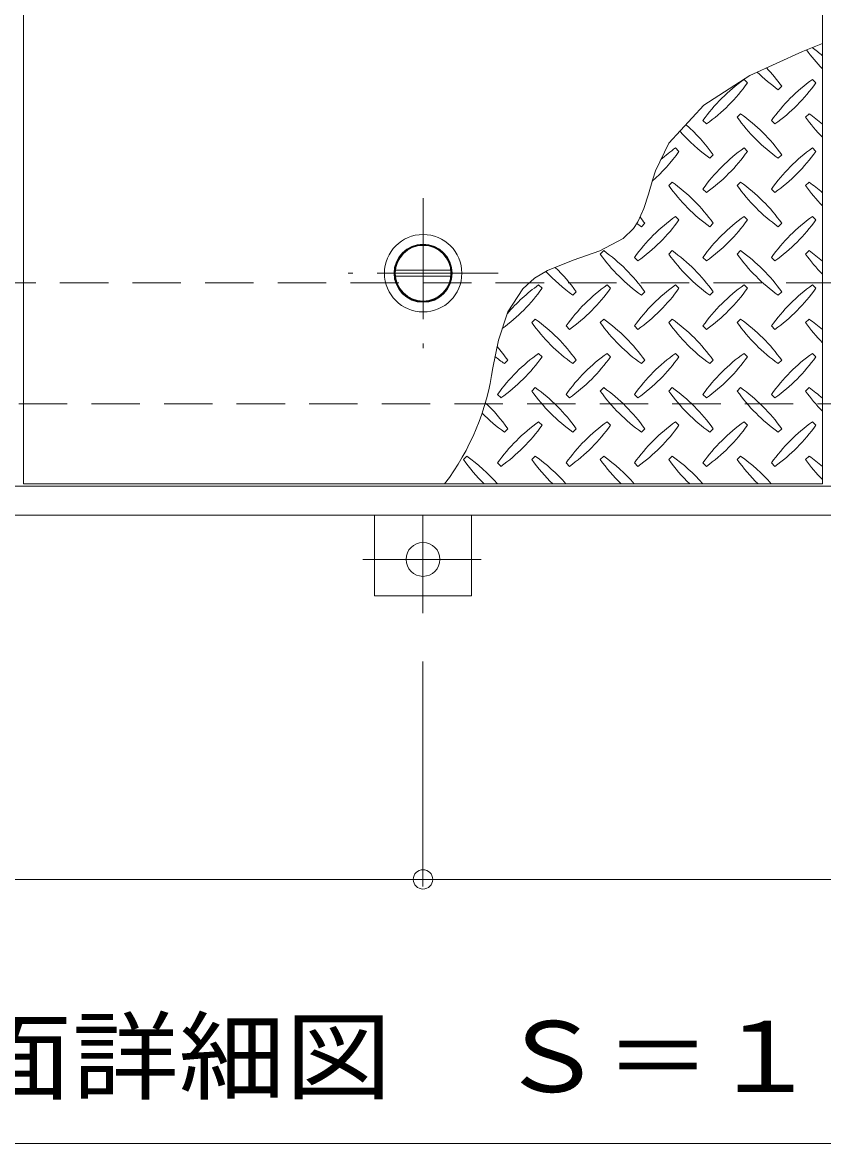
# Model space of a CAD drawing. Units: millimetres at full size, sheet at 1:10; details may follow other scales. Extents: x -2342 to 2730, y -1962 to 1919.
# Drawn here: x -1140.6 to -809.6, y 182.1 to 645.2 of the extents above; entities that cross this region are included whole.
import ezdxf
from ezdxf.enums import TextEntityAlignment as Align

# ---------------------------------------------------------------- set-up
doc = ezdxf.new("R2010")
doc.units = ezdxf.units.MM
doc.header["$LTSCALE"] = 10
doc.header["$PDMODE"] = 32
doc.header["$PDSIZE"] = 8
doc.linetypes.add('CHAIN1', pattern=[8, 5, -1, 1, -1])
doc.linetypes.add('DASHED2', pattern=[3, 2, -1])
for name, color, linetype, lineweight in [('0-1_躯体', 3, 'Continuous', 9), ('0-2_仕上', 3, 'Continuous', 9), ('0-3_建具', 4, 'Continuous', 9), ('0-4_その他', 7, 'Continuous', 9), ('0-9', 134, 'Continuous', 5), ('0-C', 2, 'Continuous', 9), ('0-E', 3, 'CHAIN1', 9), ('0-F', 7, 'Continuous', 9)]:
    doc.layers.add(name, color=color, linetype=linetype, lineweight=lineweight)
doc.styles.add('ＭＳ ゴシック', font='')
doc.styles.get('ＭＳ ゴシック').set_extended_font_data('MS Gothic')

msp = doc.modelspace()

# ---------------------------------------------------------------- linework, layer by layer
at = {"layer": '0-1_躯体', "color": 2, "linetype": 'CHAIN1'}
for p, q in [((-975.01, 572.62), (-975.01, 510.62)), ((-944.01, 541.62), (-1006.01, 541.62))]:
    msp.add_line(p, q, dxfattribs=at)
at = {"layer": '0-1_躯体', "color": 2, "linetype": 'DASHED2'}
for p, q in [((-1425.06, 537.62), (-525.06, 537.62)), ((-1472.06, 487.62), (-478.06, 487.62))]:
    msp.add_line(p, q, dxfattribs=at)
at = {"layer": '0-1_躯体'}
for p, q in [((-995.06, 441.62), (-995.06, 408.42)), ((-955.06, 441.62), (-955.06, 408.42)), ((-955.06, 408.42), (-995.06, 408.42))]:
    msp.add_line(p, q, dxfattribs=at)
at = {"layer": '0-2_仕上'}
for p in [(-1140.06, 1520.62), (-810.06, 454.62)]:
    msp.add_line(p, (-1140.06, 454.62), dxfattribs=at)
msp.add_lwpolyline([(-810.06, 454.62), (-810.06, 1520.62), (-1140.06, 1520.62)], dxfattribs=at)
at = {"layer": '0-3_建具'}
for p, q in [((-1472.06, 453.62), (-478.06, 453.62)), ((-466.06, 441.62), (-1484.06, 441.62))]:
    msp.add_line(p, q, dxfattribs=at)
at = {"layer": '0-4_その他'}
msp.add_line((-653.02, 182.11), (-1228.02, 182.11), dxfattribs=at)
at = {"layer": '0-9'}
for p, q in [((-841.01, 620.24), (-842.43, 621.66)), ((-812.73, 620.24), (-814.14, 621.66)), ((-828.28, 617.42), (-826.87, 618.83)), ((-843.84, 607.52), (-845.25, 606.1)), ((-815.56, 607.52), (-816.97, 606.1)), ((-859.4, 604.69), (-857.98, 603.27)), ((-831.11, 604.69), (-829.7, 603.27)), ((-869.3, 591.96), (-870.71, 593.37)), ((-841.01, 591.96), (-842.43, 593.37)), ((-812.73, 591.96), (-814.14, 593.37)), ((-856.57, 589.13), (-855.15, 590.55)), ((-828.28, 589.13), (-826.87, 590.55)), ((-872.12, 579.23), (-873.54, 577.82)), ((-843.84, 579.23), (-845.25, 577.82)), ((-815.56, 579.23), (-816.97, 577.82)), ((-859.4, 576.4), (-857.98, 574.99)), ((-831.11, 576.4), (-829.7, 574.99)), ((-869.3, 563.68), (-870.71, 565.09)), ((-841.01, 563.68), (-842.43, 565.09)), ((-812.73, 563.68), (-814.14, 565.09)), ((-884.85, 560.85), (-883.44, 562.26)), ((-856.57, 560.85), (-855.15, 562.26)), ((-828.28, 560.85), (-826.87, 562.26)), ((-900.41, 550.95), (-901.82, 549.53)), ((-887.68, 548.12), (-886.27, 546.7)), ((-872.12, 550.95), (-873.54, 549.53)), ((-859.4, 548.12), (-857.98, 546.7)), ((-843.84, 550.95), (-845.25, 549.53)), ((-831.11, 548.12), (-829.7, 546.7)), ((-815.56, 550.95), (-816.97, 549.53)), ((-925.86, 535.39), (-927.28, 536.81)), ((-913.14, 532.56), (-911.72, 533.98)), ((-897.58, 535.39), (-898.99, 536.81)), ((-884.85, 532.56), (-883.44, 533.98)), ((-869.3, 535.39), (-870.71, 536.81)), ((-856.57, 532.56), (-855.15, 533.98)), ((-841.01, 535.39), (-842.43, 536.81)), ((-828.28, 532.56), (-826.87, 533.98)), ((-812.73, 535.39), (-814.14, 536.81)), ((-928.69, 522.66), (-930.11, 521.25)), ((-915.96, 519.83), (-914.55, 518.42)), ((-900.41, 522.66), (-901.82, 521.25)), ((-887.68, 519.83), (-886.27, 518.42)), ((-872.12, 522.66), (-873.54, 521.25)), ((-859.4, 519.83), (-857.98, 518.42)), ((-843.84, 522.66), (-845.25, 521.25)), ((-831.11, 519.83), (-829.7, 518.42)), ((-815.56, 522.66), (-816.97, 521.25)), ((-941.42, 504.28), (-940.01, 505.69)), ((-925.86, 507.11), (-927.28, 508.52)), ((-913.14, 504.28), (-911.72, 505.69)), ((-897.58, 507.11), (-898.99, 508.52)), ((-884.85, 504.28), (-883.44, 505.69)), ((-869.3, 507.11), (-870.71, 508.52)), ((-856.57, 504.28), (-855.15, 505.69)), ((-841.01, 507.11), (-842.43, 508.52)), ((-828.28, 504.28), (-826.87, 505.69)), ((-812.73, 507.11), (-814.14, 508.52)), ((-944.25, 491.55), (-942.83, 490.14)), ((-928.69, 494.38), (-930.11, 492.96)), ((-915.96, 491.55), (-914.55, 490.14)), ((-900.41, 494.38), (-901.82, 492.96)), ((-887.68, 491.55), (-886.27, 490.14)), ((-872.12, 494.38), (-873.54, 492.96)), ((-859.4, 491.55), (-857.98, 490.14)), ((-843.84, 494.38), (-845.25, 492.96)), ((-831.11, 491.55), (-829.7, 490.14)), ((-815.56, 494.38), (-816.97, 492.96)), ((-941.42, 475.99), (-940.01, 477.41)), ((-925.86, 478.82), (-927.28, 480.24)), ((-913.14, 475.99), (-911.72, 477.41)), ((-897.58, 478.82), (-898.99, 480.24)), ((-884.85, 475.99), (-883.44, 477.41)), ((-869.3, 478.82), (-870.71, 480.24)), ((-856.57, 475.99), (-855.15, 477.41)), ((-841.01, 478.82), (-842.43, 480.24)), ((-828.28, 475.99), (-826.87, 477.41)), ((-812.73, 478.82), (-814.14, 480.24)), ((-956.98, 466.09), (-958.39, 464.68)), ((-944.25, 463.27), (-942.83, 461.85)), ((-928.69, 466.09), (-930.11, 464.68)), ((-915.96, 463.27), (-914.55, 461.85)), ((-900.41, 466.09), (-901.82, 464.68)), ((-887.68, 463.27), (-886.27, 461.85)), ((-872.12, 466.09), (-873.54, 464.68)), ((-859.4, 463.27), (-857.98, 461.85)), ((-843.84, 466.09), (-845.25, 464.68)), ((-831.11, 463.27), (-829.7, 461.85)), ((-815.56, 466.09), (-816.97, 464.68))]:
    msp.add_line(p, q, dxfattribs=at)
msp.add_lwpolyline([(-810.06, 636.54), (-818.33, 633.21), (-840.08, 623.25), (-859.04, 611.09), (-873.45, 595.31), (-879.02, 583.96), (-880.17, 580.47), (-881.93, 574.33), (-883.82, 568.34), (-886.27, 562.87), (-888.12, 560.08), (-892.4, 555.97), (-901.99, 550.86), (-912.96, 546.97), (-923.64, 542.78), (-929.04, 539.62), (-933.88, 535.24), (-939.97, 525.62), (-943.91, 514.04), (-946.27, 502.61)], dxfattribs=at)
for centre, radius, start, end in [((-857.63, 576.76), 72.5, 48.9921, 53.2528), ((-757.93, 676.46), 72.5, 215.9479, 224.0249), ((-885.91, 576.76), 72.5, 35.4726, 43.2598), ((-800.35, 562.61), 72.5, 125.4726, 144.5273), ((-786.21, 676.46), 72.5, 225.5745, 234.5273), ((-772.07, 562.61), 72.5, 125.4726, 144.5273), ((-900.05, 662.32), 72.5, 305.4727, 324.5273), ((-871.77, 662.32), 72.5, 305.4727, 324.5273), ((-885.91, 548.47), 72.5, 35.4726, 54.5273), ((-857.63, 548.47), 72.5, 48.9921, 54.5273), ((-914.2, 548.47), 72.5, 35.4726, 48.7796), ((-786.21, 648.17), 72.5, 215.4727, 234.5273), ((-757.93, 648.17), 72.5, 215.4727, 224.0249), ((-814.49, 648.17), 72.5, 221.3527, 234.5273), ((-828.64, 534.33), 72.5, 125.4726, 131.5983), ((-800.35, 534.33), 72.5, 125.4726, 144.5273), ((-772.07, 534.33), 72.5, 125.4726, 144.5273), ((-928.34, 634.03), 72.5, 311.3876, 324.5273), ((-900.05, 634.03), 72.5, 305.4727, 324.5273), ((-871.77, 634.03), 72.5, 305.4727, 324.5273), ((-914.2, 520.19), 72.5, 35.4726, 54.5273), ((-885.91, 520.19), 72.5, 35.4726, 54.5273), ((-857.63, 520.19), 72.5, 48.9921, 54.5273), ((-814.49, 619.89), 72.5, 215.4727, 234.5273), ((-786.21, 619.89), 72.5, 215.4727, 234.5273), ((-757.93, 619.89), 72.5, 215.4727, 224.0249), ((-828.64, 506.05), 72.5, 125.4726, 144.5273), ((-800.35, 506.05), 72.5, 125.4726, 144.5273), ((-772.07, 506.05), 72.5, 125.4726, 144.5273), ((-842.78, 619.89), 72.5, 232.7083, 234.5273), ((-928.34, 605.75), 72.5, 305.4727, 324.5273), ((-942.48, 520.19), 72.5, 35.4726, 38.0357), ((-900.05, 605.75), 72.5, 305.4727, 324.5273), ((-871.77, 605.75), 72.5, 305.4727, 324.5273), ((-842.78, 591.61), 72.5, 215.4727, 234.5273), ((-942.48, 491.9), 72.5, 35.4726, 54.5273), ((-814.49, 591.61), 72.5, 215.4727, 234.5273), ((-914.2, 491.9), 72.5, 35.4726, 54.5273), ((-786.21, 591.61), 72.5, 215.4727, 234.5273), ((-885.91, 491.9), 72.5, 35.4726, 54.5273), ((-757.93, 591.61), 72.5, 215.4727, 224.0249), ((-857.63, 491.9), 72.5, 48.9921, 54.5273), ((-871.06, 591.61), 72.5, 222.7481, 234.5273), ((-970.77, 491.9), 72.5, 35.4726, 45.9971), ((-984.91, 577.46), 72.5, 306.007, 324.5273), ((-885.21, 477.76), 72.5, 125.4726, 139.2924), ((-856.92, 477.76), 72.5, 125.4726, 144.5273), ((-956.62, 577.46), 72.5, 305.4727, 324.5273), ((-828.64, 477.76), 72.5, 125.4726, 144.5273), ((-928.34, 577.46), 72.5, 305.4727, 324.5273), ((-800.35, 477.76), 72.5, 125.4726, 144.5273), ((-900.05, 577.46), 72.5, 305.4727, 324.5273), ((-772.07, 477.76), 72.5, 125.4726, 144.5273), ((-871.77, 577.46), 72.5, 305.4727, 324.5273), ((-871.06, 563.32), 72.5, 215.4727, 234.5273), ((-970.77, 463.62), 72.5, 35.4726, 54.5273), ((-842.78, 563.32), 72.5, 215.4727, 234.5273), ((-942.48, 463.62), 72.5, 35.4726, 54.5273), ((-814.49, 563.32), 72.5, 215.4727, 234.5273), ((-914.2, 463.62), 72.5, 35.4726, 54.5273), ((-786.21, 563.32), 72.5, 215.4727, 234.5273), ((-885.91, 463.62), 72.5, 35.4726, 54.5273), ((-757.93, 563.32), 72.5, 215.4727, 224.0249), ((-857.63, 463.62), 72.5, 48.9921, 54.5273), ((-999.05, 463.62), 72.5, 35.4726, 41.1628), ((-899.35, 563.32), 72.5, 230.6568, 234.5273), ((-885.21, 449.48), 72.5, 125.4726, 144.5273), ((-984.91, 549.18), 72.5, 305.4727, 324.5273), ((-856.92, 449.48), 72.5, 125.4726, 144.5273), ((-956.62, 549.18), 72.5, 305.4727, 324.5273), ((-828.64, 449.48), 72.5, 125.4726, 144.5273), ((-928.34, 549.18), 72.5, 305.4727, 324.5273), ((-800.35, 449.48), 72.5, 125.4726, 144.5273), ((-900.05, 549.18), 72.5, 305.4727, 324.5273), ((-772.07, 449.48), 72.5, 125.4726, 144.5273), ((-871.77, 549.18), 72.5, 305.4727, 324.5273), ((-1047.46, 516.37), 102.13, 322.798, 352.2546), ((-871.06, 535.04), 72.5, 215.4727, 234.5273), ((-970.77, 435.34), 72.5, 35.4726, 54.5273), ((-842.78, 535.04), 72.5, 215.4727, 234.5273), ((-942.48, 435.34), 72.5, 35.4726, 54.5273), ((-814.49, 535.04), 72.5, 215.4727, 234.5273), ((-914.2, 435.34), 72.5, 35.4726, 54.5273), ((-786.21, 535.04), 72.5, 215.4727, 234.5273), ((-885.91, 435.34), 72.5, 35.4726, 54.5273), ((-757.93, 535.04), 72.5, 215.4727, 224.0249), ((-857.63, 435.34), 72.5, 48.9921, 54.5273), ((-999.05, 435.34), 72.5, 35.4726, 46.6986), ((-899.35, 535.04), 72.5, 224.946, 234.5273), ((-885.21, 421.19), 72.5, 125.4726, 144.5273), ((-984.91, 520.9), 72.5, 305.4727, 324.5273), ((-856.92, 421.19), 72.5, 125.4726, 144.5273), ((-956.62, 520.9), 72.5, 305.4727, 324.5273), ((-828.64, 421.19), 72.5, 125.4726, 144.5273), ((-928.34, 520.9), 72.5, 305.4727, 324.5273), ((-800.35, 421.19), 72.5, 125.4726, 144.5273), ((-900.05, 520.9), 72.5, 305.4727, 324.5273), ((-772.07, 421.19), 72.5, 125.4726, 144.5273), ((-871.77, 520.9), 72.5, 305.4727, 324.5273), ((-899.35, 506.75), 72.5, 215.4727, 225.9751), ((-999.05, 407.05), 72.5, 41.0079, 54.5273), ((-871.06, 506.75), 72.5, 215.4727, 225.9751), ((-970.77, 407.05), 72.5, 41.0079, 54.5273), ((-842.78, 506.75), 72.5, 215.4727, 225.9751), ((-942.48, 407.05), 72.5, 41.0079, 54.5273), ((-814.49, 506.75), 72.5, 215.4727, 225.9751), ((-914.2, 407.05), 72.5, 41.0079, 54.5273), ((-786.21, 506.75), 72.5, 215.4727, 225.9751), ((-885.91, 407.05), 72.5, 41.0079, 54.5273), ((-757.93, 506.75), 72.5, 215.4727, 224.0249), ((-857.63, 407.05), 72.5, 48.9921, 54.5273)]:
    msp.add_arc(centre, radius, start, end, dxfattribs=at)
at = {"layer": '0-C', "color": 4}
for p, q in [((-986.44, 542.87), (-963.57, 542.87)), ((-986.44, 540.37), (-963.57, 540.37))]:
    msp.add_line(p, q, dxfattribs=at)
at = {"layer": '0-C'}
for radius in [16, 12, 11.75]:
    msp.add_circle((-975.01, 541.62), radius, dxfattribs=at)
at = {"layer": '0-C', "color": 4}
msp.add_circle((-975.01, 541.62), 11.5, dxfattribs=at)
at = {"layer": '0-E'}
for p, q in [((-975.06, 401.26), (-975.06, 441.62)), ((-999.9, 423.42), (-951.01, 423.42))]:
    msp.add_line(p, q, dxfattribs=at)
at = {"layer": '0-E', "linetype": 'Continuous'}
msp.add_circle((-975.06, 423.42), 7, dxfattribs=at)
at = {"layer": '0-F'}
for p, q in [((-975.06, 288.24), (-975.06, 381.26)), ((-1384.06, 291.24), (-975.06, 291.24)), ((-975.06, 291.24), (-566.06, 291.24))]:
    msp.add_line(p, q, dxfattribs=at)
msp.add_point((-975.06, 291.24), dxfattribs=at)

# ---------------------------------------------------------------- texts
at = {"layer": '0-4_その他', "color": 2, "style": 'ＭＳ ゴシック', "width": 1.1}
msp.add_text('平面詳細図\u3000Ｓ＝１：１０', height=29.33, dxfattribs=at).set_placement((-1208.02, 194.61), align=Align.BOTTOM_LEFT)

doc.saveas('drawing.dxf')
